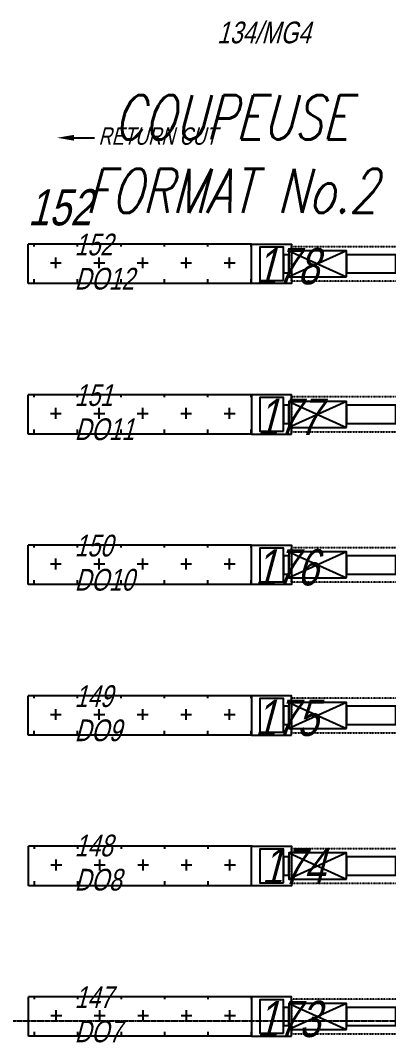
# Model space of a CAD drawing. Header units: millimetres. Extents: x -1732 to 458256, y -4349 to 130988.
# Drawn here: x 31357 to 37715, y 34409 to 52062 of the extents above; entities that cross this region are included whole.
import ezdxf

# ---------------------------------------------------------------- set-up
doc = ezdxf.new("R2010")
doc.units = ezdxf.units.MM
doc.header["$LTSCALE"] = 0.01
doc.header["$MEASUREMENT"] = 0
doc.linetypes.add('CENTER2', pattern=[28.575, 19.05, -3.175, 3.175, -3.175])
doc.linetypes.add('HIDDEN2', pattern=[4.7625, 3.175, -1.5875])
for name, color, linetype in [('DIMNEW', 251, 'CONTINUOUS'), ('Entreposage des rouleaux', 251, 'CONTINUOUS'), ('F-E-EQP-AXE', 251, 'CENTER2'), ('F-E-EQP-BIELO', 251, 'CONTINUOUS'), ('F-E-EQP-CAN', 251, 'HIDDEN2'), ('F-E-EQP-TXT-MV2', 251, 'CONTINUOUS'), ('NODETEXT', 5, 'CONTINUOUS'), ('NODETEXTOLD', 5, 'CONTINUOUS')]:
    doc.layers.add(name, color=color, linetype=linetype)
doc.styles.add('ROMANS', font='ROMANS.SHX', dxfattribs={"width": 0.75, "oblique": 15})
doc.styles.add('TEXTXP', font='arial.ttf', dxfattribs={"width": 0.75, "oblique": 15})

msp = doc.modelspace()

# ---------------------------------------------------------------- hatches: boundary and pattern name
at = {"layer": 'Entreposage des rouleaux', "linetype": 'Continuous'}
h = msp.add_hatch(dxfattribs=at)
h.set_pattern_fill('CROSS', color=256, scale=1500, style=0)
h.set_pattern_definition([(0, (-78000, -38000), (375, 375), [187.5, -562.5]), (90, (-77906.25, -38093.75), (-375, 375), [187.5, -562.5])])
h.paths.add_polyline_path([(35350.12361, 47518.14913), (35350.12361, 48198.14913), (31489.15801, 48198.14913), (31489.15801, 47518.14913)])
h = msp.add_hatch(dxfattribs=at)
h.set_pattern_fill('CROSS', color=256, scale=1500, style=0)
h.set_pattern_definition([(0, (-78000, -40600), (375, 375), [187.5, -562.5]), (90, (-77906.25, -40693.76), (-375, 375), [187.5, -562.5])])
h.paths.add_polyline_path([(35350.12361, 44918.13913), (35350.12361, 45598.13913), (31489.15801, 45598.13913), (31489.15801, 44918.13913)])
h = msp.add_hatch(dxfattribs=at)
h.set_pattern_fill('CROSS', color=256, scale=1500, style=0)
h.set_pattern_definition([(0, (-78000, -43200), (375, 375), [187.5, -562.5]), (90, (-77906.25, -43293.76), (-375, 375), [187.5, -562.5])])
h.paths.add_polyline_path([(35350.12361, 42318.13913), (35350.12361, 42998.13913), (31489.15801, 42998.13913), (31489.15801, 42318.13913)])
h = msp.add_hatch(dxfattribs=at)
h.set_pattern_fill('CROSS', color=256, scale=1500, style=0)
h.set_pattern_definition([(0, (-78000, -45800), (375, 375), [187.5, -562.5]), (90, (-77906.25, -45893.76), (-375, 375), [187.5, -562.5])])
h.paths.add_polyline_path([(35350.12361, 39718.13913), (35350.12361, 40398.13913), (31489.15801, 40398.13913), (31489.15801, 39718.13913)])
h = msp.add_hatch(dxfattribs=at)
h.set_pattern_fill('CROSS', color=256, scale=1500, style=0)
h.set_pattern_definition([(0, (-77993.63, -48400), (375, 375), [187.5, -562.5]), (90, (-77899.88, -48493.76), (-375, 375), [187.5, -562.5])])
h.paths.add_polyline_path([(35356.49721, 37118.13913), (35356.49721, 37798.13913), (31495.53161, 37798.13913), (31495.53161, 37118.13913)])
h = msp.add_hatch(dxfattribs=at)
h.set_pattern_fill('CROSS', color=256, scale=1500, style=0)
h.set_pattern_definition([(0, (-77993.63, -51000), (375, 375), [187.5, -562.5]), (90, (-77899.88, -51093.76), (-375, 375), [187.5, -562.5])])
h.paths.add_polyline_path([(35356.49721, 34518.13913), (35356.49721, 35198.13913), (31495.53161, 35198.13913), (31495.53161, 34518.13913)])

# ---------------------------------------------------------------- linework, layer by layer
at = {"layer": 'DIMNEW'}
msp.add_line((32134.88182, 50035.16558), (32635.61144, 50035.16558), dxfattribs=at)
msp.add_lwpolyline([(31987.80721, 50035.16558, 0, 100, 0), (32281.95643, 50035.16558, 100, 100, 0)], format="xyseb", dxfattribs=at)
at = {"layer": 'Entreposage des rouleaux'}
for p, q in [((35350.12361, 48198.14913), (31489.15801, 48198.14913)), ((31489.15801, 47518.14913), (31489.15801, 48198.14913)), ((35350.12361, 47518.14913), (31489.15801, 47518.14913)), ((31489.15801, 44918.13913), (31489.15801, 45598.13913)), ((35350.12361, 45598.13913), (31489.15801, 45598.13913)), ((35350.12361, 44918.13913), (31489.15801, 44918.13913)), ((31489.15801, 42318.13913), (31489.15801, 42998.13913)), ((35350.12361, 42998.13913), (31489.15801, 42998.13913)), ((35350.12361, 42318.13913), (31489.15801, 42318.13913)), ((31489.15801, 39718.13913), (31489.15801, 40398.13913)), ((35350.12361, 40398.13913), (31489.15801, 40398.13913)), ((35350.12361, 39718.13913), (31489.15801, 39718.13913)), ((31495.53161, 37118.13913), (31495.53161, 37798.13913)), ((35356.49721, 37798.13913), (31495.53161, 37798.13913)), ((35356.49721, 37118.13913), (31495.53161, 37118.13913)), ((31495.53161, 34518.13913), (31495.53161, 35198.13913)), ((35356.49721, 35198.13913), (31495.53161, 35198.13913)), ((35356.49721, 34518.13913), (31495.53161, 34518.13913))]:
    msp.add_line(p, q, dxfattribs=at)
at = {"layer": 'F-E-EQP-AXE'}
msp.add_line((22489.15801, 34781.78228), (39325.85063, 34781.78228), dxfattribs=at)
at = {"layer": 'F-E-EQP-BIELO'}
for p, q in [((35990.12361, 48083.14913), (36990.12361, 47633.14913)), ((36990.12361, 48083.14913), (35990.12361, 47633.14913)), ((35990.12361, 45483.13913), (36990.12361, 45033.13913)), ((36990.12361, 45483.13913), (35990.12361, 45033.13913)), ((35990.12361, 42883.13913), (36990.12361, 42433.13913)), ((36990.12361, 42883.13913), (35990.12361, 42433.13913)), ((35990.12361, 40283.13913), (36990.12361, 39833.13913)), ((36990.12361, 40283.13913), (35990.12361, 39833.13913)), ((35990.12361, 37683.13913), (36990.12361, 37233.13913)), ((36990.12361, 37683.13913), (35990.12361, 37233.13913)), ((35990.12361, 35083.13913), (36990.12361, 34633.13913)), ((36990.12361, 35083.13913), (35990.12361, 34633.13913))]:
    msp.add_line(p, q, dxfattribs=at)
for points in [[(35350.12361, 47518.14913), (35350.12361, 48198.14913), (36040.12361, 48198.14913), (36040.12361, 47518.14913), (35350.12361, 47518.14913)], [(35900.12361, 47568.14913), (35900.12361, 48148.14913), (35490.12361, 48148.14913), (35490.12361, 47568.14913), (35900.12361, 47568.14913)], [(36990.12361, 47633.14913), (36990.12361, 48083.14913), (35990.12361, 48083.14913), (35990.12361, 47633.14913), (36990.12361, 47633.14913)], [(35990.12361, 47700.64913), (35990.12361, 48015.64913), (35900.12361, 48015.64913), (35900.12361, 47700.64913), (35990.12361, 47700.64913)], [(37840.12361, 47700.64913), (37840.12361, 48015.64913), (36990.12361, 48015.64913), (36990.12361, 47700.64913), (37840.12361, 47700.64913)], [(36040.12361, 44918.13913), (36040.12361, 45598.13913), (35350.12361, 45598.13913), (35350.12361, 44918.13913), (36040.12361, 44918.13913)], [(35900.12361, 44968.13913), (35900.12361, 45548.13913), (35490.12361, 45548.13913), (35490.12361, 44968.13913), (35900.12361, 44968.13913)], [(35990.12361, 45100.63913), (35990.12361, 45415.63913), (35900.12361, 45415.63913), (35900.12361, 45100.63913), (35990.12361, 45100.63913)], [(36990.12361, 45033.13913), (36990.12361, 45483.13913), (35990.12361, 45483.13913), (35990.12361, 45033.13913), (36990.12361, 45033.13913)], [(37840.12361, 45100.63913), (37840.12361, 45415.63913), (36990.12361, 45415.63913), (36990.12361, 45100.63913), (37840.12361, 45100.63913)], [(35350.12361, 42318.13913), (35350.12361, 42998.13913), (36040.12361, 42998.13913), (36040.12361, 42318.13913), (35350.12361, 42318.13913)], [(35900.12361, 42368.13913), (35900.12361, 42948.13913), (35490.12361, 42948.13913), (35490.12361, 42368.13913), (35900.12361, 42368.13913)], [(35990.12361, 42500.63913), (35990.12361, 42815.63913), (35900.12361, 42815.63913), (35900.12361, 42500.63913), (35990.12361, 42500.63913)], [(36990.12361, 42433.13913), (36990.12361, 42883.13913), (35990.12361, 42883.13913), (35990.12361, 42433.13913), (36990.12361, 42433.13913)], [(37840.12361, 42500.63913), (37840.12361, 42815.63913), (36990.12361, 42815.63913), (36990.12361, 42500.63913), (37840.12361, 42500.63913)], [(36040.12361, 39718.13913), (36040.12361, 40398.13913), (35350.12361, 40398.13913), (35350.12361, 39718.13913), (36040.12361, 39718.13913)], [(35900.12361, 39768.13913), (35900.12361, 40348.13913), (35490.12361, 40348.13913), (35490.12361, 39768.13913), (35900.12361, 39768.13913)], [(36990.12361, 39833.13913), (36990.12361, 40283.13913), (35990.12361, 40283.13913), (35990.12361, 39833.13913), (36990.12361, 39833.13913)], [(35990.12361, 39900.63913), (35990.12361, 40215.63913), (35900.12361, 40215.63913), (35900.12361, 39900.63913), (35990.12361, 39900.63913)], [(37840.12361, 39900.63913), (37840.12361, 40215.63913), (36990.12361, 40215.63913), (36990.12361, 39900.63913), (37840.12361, 39900.63913)], [(35350.12361, 37118.13913), (35350.12361, 37798.13913), (36040.12361, 37798.13913), (36040.12361, 37118.13913), (35350.12361, 37118.13913)], [(35900.12361, 37168.13913), (35900.12361, 37748.13913), (35490.12361, 37748.13913), (35490.12361, 37168.13913), (35900.12361, 37168.13913)], [(35990.12361, 37300.63913), (35990.12361, 37615.63913), (35900.12361, 37615.63913), (35900.12361, 37300.63913), (35990.12361, 37300.63913)], [(36990.12361, 37233.13913), (36990.12361, 37683.13913), (35990.12361, 37683.13913), (35990.12361, 37233.13913), (36990.12361, 37233.13913)], [(37840.12361, 37300.63913), (37840.12361, 37615.63913), (36990.12361, 37615.63913), (36990.12361, 37300.63913), (37840.12361, 37300.63913)], [(36040.12361, 34518.13913), (36040.12361, 35198.13913), (35350.12361, 35198.13913), (35350.12361, 34518.13913), (36040.12361, 34518.13913)], [(35900.12361, 34568.13913), (35900.12361, 35148.13913), (35490.12361, 35148.13913), (35490.12361, 34568.13913), (35900.12361, 34568.13913)], [(35990.12361, 34700.63913), (35990.12361, 35015.63913), (35900.12361, 35015.63913), (35900.12361, 34700.63913), (35990.12361, 34700.63913)], [(36990.12361, 34633.13913), (36990.12361, 35083.13913), (35990.12361, 35083.13913), (35990.12361, 34633.13913), (36990.12361, 34633.13913)], [(37840.12361, 34700.63913), (37840.12361, 35015.63913), (36990.12361, 35015.63913), (36990.12361, 34700.63913), (37840.12361, 34700.63913)]]:
    msp.add_lwpolyline(points, dxfattribs=at)
at = {"layer": 'F-E-EQP-CAN'}
for points in [[(36040.12361, 47558.15913), (36040.12361, 48158.15913), (48350.12361, 48158.15913), (48350.12361, 47558.15913), (36040.12361, 47558.15913)], [(48350.12361, 44958.13913), (48350.12361, 45558.13913), (36040.12361, 45558.13913), (36040.12361, 44958.13913), (48350.12361, 44958.13913)], [(36040.12361, 42358.13913), (36040.12361, 42958.13913), (48350.12361, 42958.13913), (48350.12361, 42358.13913), (36040.12361, 42358.13913)], [(48350.12361, 39758.13913), (48350.12361, 40358.13913), (36040.12361, 40358.13913), (36040.12361, 39758.13913), (48350.12361, 39758.13913)], [(36040.12361, 37158.13913), (36040.12361, 37758.13913), (48350.12361, 37758.13913), (48350.12361, 37158.13913), (36040.12361, 37158.13913)], [(40268.05672, 35158.13913), (36040.12361, 35158.13913), (36040.12361, 34558.13913), (39269.81327, 34558.13913)]]:
    msp.add_lwpolyline(points, dxfattribs=at)

# ---------------------------------------------------------------- texts
at = {"layer": 'DIMNEW', "style": 'TEXTXP', "oblique": 15, "width": 0.75}
msp.add_text('RETURN CUT', height=300, dxfattribs=at).set_placement((32703.42284, 49914.28346))
at = {"layer": 'F-E-EQP-TXT-MV2', "insert": (34999.87336, 49752.51031), "char_height": 762, "attachment_point": 5, "style": 'ROMANS'}
msp.add_mtext('COUPEUSE\\PFORMAT No.2', dxfattribs=at)
at = {"layer": 'NODETEXT', "style": 'TEXTXP', "oblique": 15, "width": 0.75}
for s, p in [('152', (31484.2189, 48521.82183)), ('178', (35414.12266, 47503.83297)), ('177', (35444.4363, 44903.82297)), ('176', (35403.12591, 42303.82297)), ('175', (35403.12591, 39703.82297)), ('174', (35520.02872, 37145.79663)), ('173', (35437.15688, 34503.82297))]:
    msp.add_text(s, height=625, dxfattribs=at).set_placement(p)
at = {"layer": 'NODETEXTOLD', "style": 'TEXTXP', "oblique": 15, "width": 0.75}
for s, p in [('134/MG4', (34752.66165, 51666.64401)), ('152', (32292.237, 48003.90266)), ('DO12', (32292.237, 47413.8504)), ('151', (32292.237, 45403.89266)), ('DO11', (32292.237, 44813.8404)), ('150', (32292.237, 42803.89266)), ('DO10', (32292.237, 42213.8404)), ('149', (32292.237, 40203.89266)), ('DO9', (32292.237, 39613.8404)), ('148', (32292.237, 37623.98956)), ('DO8', (32292.237, 37033.9373)), ('147', (32292.237, 35003.89266)), ('DO7', (32292.237, 34413.8404))]:
    msp.add_text(s, height=375, dxfattribs=at).set_placement(p)

doc.saveas('drawing.dxf')
